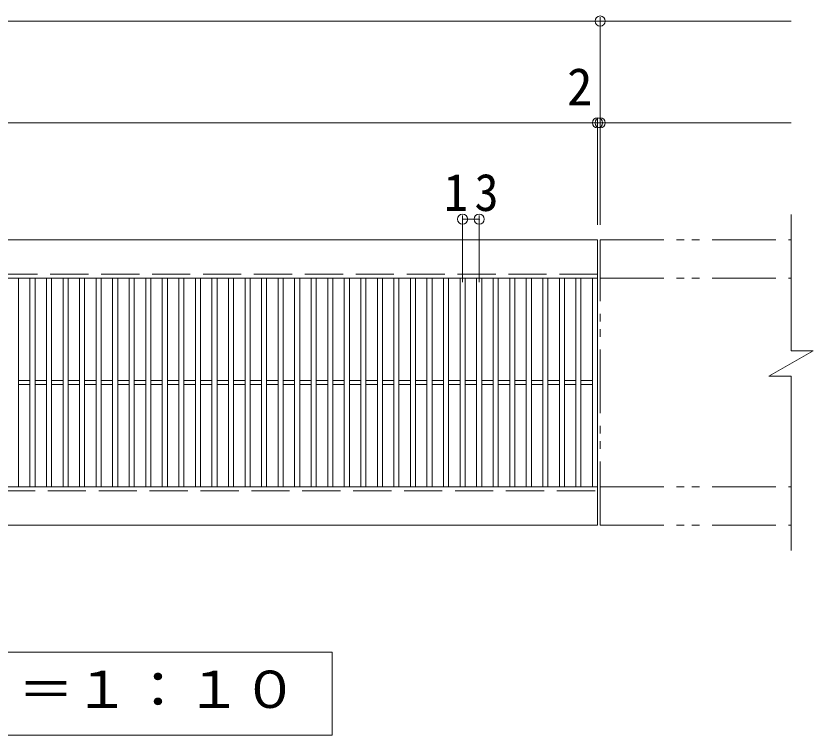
# Model space of a CAD drawing. Units: millimetres at full size, sheet at 1:10; details may follow other scales. Extents: x -1421 to 1867, y -1375 to 1310.
# Drawn here: x -717 to -90, y 714 to 1279 of the extents above; entities that cross this region are included whole.
import ezdxf
from ezdxf.enums import TextEntityAlignment as Align

# ---------------------------------------------------------------- set-up
doc = ezdxf.new("R2010")
doc.units = ezdxf.units.MM
doc.header["$LTSCALE"] = 10
doc.header["$PDMODE"] = 32
doc.header["$PDSIZE"] = 8
doc.linetypes.add('DASHED3', pattern=[4, 3, -1])
doc.linetypes.add('DOUBLE_CHAIN1', pattern=[8.8, 5, -1, 0.6, -0.6, 0.6, -1])
for name, color, linetype, lineweight in [('C-1', 2, 'Continuous', 9), ('C-2', 3, 'Continuous', 9), ('C-4', 7, 'Continuous', 9), ('C-5', 7, 'Continuous', 9)]:
    doc.layers.add(name, color=color, linetype=linetype, lineweight=lineweight)
doc.styles.add('ＭＳ ゴシック', font='')
doc.styles.get('ＭＳ ゴシック').set_extended_font_data('MS Gothic')

msp = doc.modelspace()

# ---------------------------------------------------------------- linework, layer by layer
at = {"layer": 'C-1'}
for p, q in [((-259.67, 1102.51), (-1251.67, 1102.51)), ((-259.67, 1102.51), (-259.67, 1072.51)), ((-259.67, 1072.51), (-1251.67, 1072.51)), ((-124.99, 995.51), (-90.35, 1015.51)), ((-1251.67, 908.51), (-259.67, 908.51)), ((-259.67, 908.51), (-259.67, 878.51)), ((-1251.67, 878.51), (-259.67, 878.51))]:
    msp.add_line(p, q, dxfattribs=at)
at = {"layer": 'C-1', "linetype": 'DOUBLE_CHAIN1'}
for p, q in [((-257.67, 1102.51), (-107.67, 1102.51)), ((-257.67, 878.51), (-257.67, 1102.51)), ((-257.67, 1072.51), (-107.67, 1072.51)), ((-257.67, 908.51), (-107.67, 908.51)), ((-257.67, 878.51), (-107.67, 878.51))]:
    msp.add_line(p, q, dxfattribs=at)
at = {"layer": 'C-1', "linetype": 'DASHED3'}
for p, q in [((-259.67, 1075.51), (-1251.67, 1075.51)), ((-1251.67, 905.51), (-259.67, 905.51))]:
    msp.add_line(p, q, dxfattribs=at)
at = {"layer": 'C-1'}
for points in [[(-107.67, 1122.51), (-107.67, 1015.51), (-90.35, 1015.51)], [(-124.99, 995.51), (-107.67, 995.51), (-107.67, 858.51)]]:
    msp.add_lwpolyline(points, dxfattribs=at)
at = {"layer": 'C-2'}
for p, q in [((-714.69, 1072.51), (-714.69, 908.51)), ((-705.69, 1072.51), (-705.69, 908.51)), ((-701.69, 1072.51), (-701.69, 908.51)), ((-692.69, 1072.51), (-692.69, 908.51)), ((-688.69, 1072.51), (-688.69, 908.51)), ((-679.69, 1072.51), (-679.69, 908.51)), ((-675.69, 1072.51), (-675.69, 908.51)), ((-666.69, 1072.51), (-666.69, 908.51)), ((-662.69, 1072.51), (-662.69, 908.51)), ((-653.69, 1072.51), (-653.69, 908.51)), ((-649.69, 1072.51), (-649.69, 908.51)), ((-640.69, 1072.51), (-640.69, 908.51)), ((-636.69, 1072.51), (-636.69, 908.51)), ((-627.69, 1072.51), (-627.69, 908.51)), ((-623.69, 1072.51), (-623.69, 908.51)), ((-614.69, 1072.51), (-614.69, 908.51)), ((-610.69, 1072.51), (-610.69, 908.51)), ((-601.69, 1072.51), (-601.69, 908.51)), ((-597.69, 1072.51), (-597.69, 908.51)), ((-588.69, 1072.51), (-588.69, 908.51)), ((-584.69, 1072.51), (-584.69, 908.51)), ((-575.69, 1072.51), (-575.69, 908.51)), ((-571.69, 1072.51), (-571.69, 908.51)), ((-562.69, 1072.51), (-562.69, 908.51)), ((-558.69, 1072.51), (-558.69, 908.51)), ((-549.69, 1072.51), (-549.69, 908.51)), ((-545.69, 1072.51), (-545.69, 908.51)), ((-536.69, 1072.51), (-536.69, 908.51)), ((-532.69, 1072.51), (-532.69, 908.51)), ((-523.69, 1072.51), (-523.69, 908.51)), ((-519.69, 1072.51), (-519.69, 908.51)), ((-510.69, 1072.51), (-510.69, 908.51)), ((-506.69, 1072.51), (-506.69, 908.51)), ((-497.69, 1072.51), (-497.69, 908.51)), ((-493.69, 1072.51), (-493.69, 908.51)), ((-484.69, 1072.51), (-484.69, 908.51)), ((-480.69, 1072.51), (-480.69, 908.51)), ((-471.69, 1072.51), (-471.69, 908.51)), ((-467.69, 1072.51), (-467.69, 908.51)), ((-458.69, 1072.51), (-458.69, 908.51)), ((-454.7, 1072.51), (-454.7, 908.51)), ((-445.7, 1072.51), (-445.7, 908.51)), ((-441.7, 1072.51), (-441.7, 908.51)), ((-432.7, 1072.51), (-432.7, 908.51)), ((-428.7, 1072.51), (-428.7, 908.51)), ((-419.7, 1072.51), (-419.7, 908.51)), ((-415.7, 1072.51), (-415.7, 908.51)), ((-406.7, 1072.51), (-406.7, 908.51)), ((-402.7, 1072.51), (-402.7, 908.51)), ((-393.7, 1072.51), (-393.7, 908.51)), ((-389.7, 1072.51), (-389.7, 908.51)), ((-380.7, 1072.51), (-380.7, 908.51)), ((-376.7, 1072.51), (-376.7, 908.51)), ((-367.7, 1072.51), (-367.7, 908.51)), ((-363.7, 1072.51), (-363.7, 908.51)), ((-354.7, 1072.51), (-354.7, 908.51)), ((-350.7, 1072.51), (-350.7, 908.51)), ((-341.7, 1072.51), (-341.7, 908.51)), ((-337.7, 1072.51), (-337.7, 908.51)), ((-328.7, 1072.51), (-328.7, 908.51)), ((-324.7, 1072.51), (-324.7, 908.51)), ((-315.7, 1072.51), (-315.7, 908.51)), ((-311.7, 1072.51), (-311.7, 908.51)), ((-302.7, 1072.51), (-302.7, 908.51)), ((-298.7, 1072.51), (-298.7, 908.51)), ((-289.7, 1072.51), (-289.7, 908.51)), ((-285.7, 1072.51), (-285.7, 908.51)), ((-276.7, 1072.51), (-276.7, 908.51)), ((-272.7, 1072.51), (-272.7, 908.51)), ((-263.67, 1072.51), (-263.67, 908.51)), ((-259.67, 1072.51), (-259.67, 908.51)), ((-714.69, 992.01), (-705.69, 992.01)), ((-701.69, 992.01), (-692.69, 992.01)), ((-688.69, 992.01), (-679.69, 992.01)), ((-675.69, 992.01), (-666.69, 992.01)), ((-662.69, 992.01), (-653.69, 992.01)), ((-649.69, 992.01), (-640.69, 992.01)), ((-636.69, 992.01), (-627.69, 992.01)), ((-623.69, 992.01), (-614.69, 992.01)), ((-610.69, 992.01), (-601.69, 992.01)), ((-597.69, 992.01), (-588.69, 992.01)), ((-584.69, 992.01), (-575.69, 992.01)), ((-571.69, 992.01), (-562.69, 992.01)), ((-558.69, 992.01), (-549.69, 992.01)), ((-545.69, 992.01), (-536.69, 992.01)), ((-532.69, 992.01), (-523.69, 992.01)), ((-519.69, 992.01), (-510.69, 992.01)), ((-506.69, 992.01), (-497.69, 992.01)), ((-493.69, 992.01), (-484.69, 992.01)), ((-480.69, 992.01), (-471.69, 992.01)), ((-467.69, 992.01), (-458.69, 992.01)), ((-454.7, 992.01), (-445.7, 992.01)), ((-441.7, 992.01), (-432.7, 992.01)), ((-428.7, 992.01), (-419.7, 992.01)), ((-415.7, 992.01), (-406.7, 992.01)), ((-402.7, 992.01), (-393.7, 992.01)), ((-389.7, 992.01), (-380.7, 992.01)), ((-376.7, 992.01), (-367.7, 992.01)), ((-363.7, 992.01), (-354.7, 992.01)), ((-350.7, 992.01), (-341.7, 992.01)), ((-337.7, 992.01), (-328.7, 992.01)), ((-324.7, 992.01), (-315.7, 992.01)), ((-311.7, 992.01), (-302.7, 992.01)), ((-298.7, 992.01), (-289.7, 992.01)), ((-285.7, 992.01), (-276.7, 992.01)), ((-272.67, 992.01), (-263.67, 992.01)), ((-714.69, 989.01), (-705.69, 989.01)), ((-701.69, 989.01), (-692.69, 989.01)), ((-688.69, 989.01), (-679.69, 989.01)), ((-675.69, 989.01), (-666.69, 989.01)), ((-662.69, 989.01), (-653.69, 989.01)), ((-649.69, 989.01), (-640.69, 989.01)), ((-636.69, 989.01), (-627.69, 989.01)), ((-623.69, 989.01), (-614.69, 989.01)), ((-610.69, 989.01), (-601.69, 989.01)), ((-597.69, 989.01), (-588.69, 989.01)), ((-584.69, 989.01), (-575.69, 989.01)), ((-571.69, 989.01), (-562.69, 989.01)), ((-558.69, 989.01), (-549.69, 989.01)), ((-545.69, 989.01), (-536.69, 989.01)), ((-532.69, 989.01), (-523.69, 989.01)), ((-519.69, 989.01), (-510.69, 989.01)), ((-506.69, 989.01), (-497.69, 989.01)), ((-493.69, 989.01), (-484.69, 989.01)), ((-480.69, 989.01), (-471.69, 989.01)), ((-467.69, 989.01), (-458.69, 989.01)), ((-454.7, 989.01), (-445.7, 989.01)), ((-441.7, 989.01), (-432.7, 989.01)), ((-428.7, 989.01), (-419.7, 989.01)), ((-415.7, 989.01), (-406.7, 989.01)), ((-402.7, 989.01), (-393.7, 989.01)), ((-389.7, 989.01), (-380.7, 989.01)), ((-376.7, 989.01), (-367.7, 989.01)), ((-363.7, 989.01), (-354.7, 989.01)), ((-350.7, 989.01), (-341.7, 989.01)), ((-337.7, 989.01), (-328.7, 989.01)), ((-324.7, 989.01), (-315.7, 989.01)), ((-311.7, 989.01), (-302.7, 989.01)), ((-298.7, 989.01), (-289.7, 989.01)), ((-285.7, 989.01), (-276.7, 989.01)), ((-272.67, 989.01), (-263.67, 989.01))]:
    msp.add_line(p, q, dxfattribs=at)
at = {"layer": 'C-4'}
for p, q in [((-1403.67, 1274.51), (-107.67, 1274.51)), ((-257.67, 1114.51), (-257.67, 1277.51)), ((-259.67, 1114.51), (-259.67, 1197.51)), ((-1403.67, 1194.51), (-107.67, 1194.51)), ((-365.7, 1069.42), (-365.7, 1121.82)), ((-352.7, 1069.42), (-352.7, 1121.82)), ((-365.7, 1118.82), (-352.7, 1118.82))]:
    msp.add_line(p, q, dxfattribs=at)
for p in [(-257.67, 1274.51), (-259.67, 1194.51), (-257.67, 1194.51), (-365.7, 1118.82), (-352.7, 1118.82)]:
    msp.add_point(p, dxfattribs=at)
at = {"layer": 'C-5'}
msp.add_line((-1043.17, 713.51), (-468.17, 713.51), dxfattribs=at)
msp.add_lwpolyline([(-1043.17, 713.51), (-1043.17, 778.51), (-468.17, 778.51), (-468.17, 713.51)], dxfattribs=at)

# ---------------------------------------------------------------- texts
at = {"layer": 'C-4', "color": 2, "style": 'ＭＳ ゴシック'}
msp.add_text('2', height=29.33, dxfattribs=at).set_placement((-283.63, 1199.51), align=Align.BOTTOM_LEFT)
at = {"layer": 'C-4', "color": 2, "insert": (-380.45, 1124.82), "char_height": 29.33, "attachment_point": 7, "style": 'ＭＳ ゴシック'}
msp.add_mtext('\\T1.27;\\W0.95;13', dxfattribs=at)
at = {"layer": 'C-5', "color": 2, "style": 'ＭＳ ゴシック', "width": 1.1}
msp.add_text('平面詳細図\u3000Ｓ＝１：１０', height=29.33, dxfattribs=at).set_placement((-1023.17, 726.01), align=Align.BOTTOM_LEFT)

doc.saveas('drawing.dxf')
